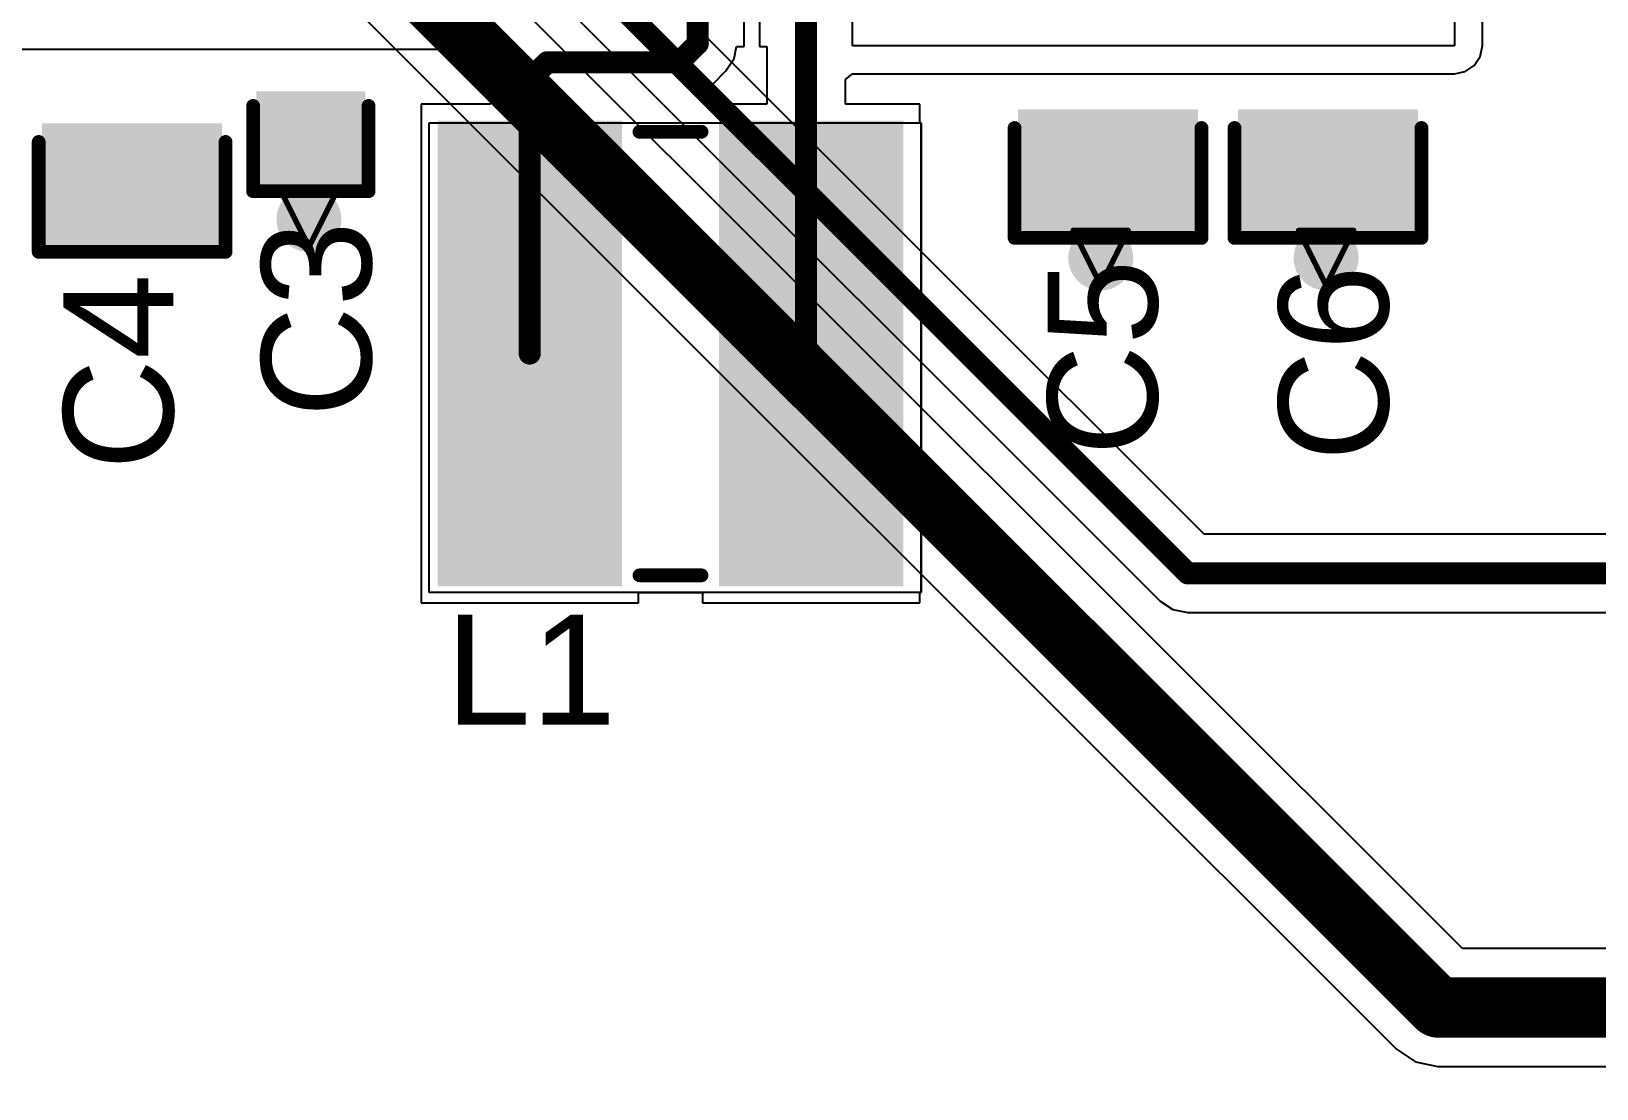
# Model space of a CAD drawing. Header units: inches. Extents: x -89 to 427, y -87 to 99.
# Drawn here: x -44.98 to -30.51, y -54.34 to -44.57 of the extents above; entities that cross this region are included whole.
import ezdxf

# ---------------------------------------------------------------- set-up
doc = ezdxf.new("R2010")
doc.units = ezdxf.units.IN
for name, color, linetype in [('Board_Outline', 56, 'Continuous'), ('Bottom Layer', 5, 'Continuous'), ('Drill Drawing', 1, 'Continuous'), ('Top Layer', 1, 'Continuous'), ('Top Overlay', 2, 'Continuous'), ('Top Paste', 8, 'Continuous'), ('Top Solder', 216, 'Continuous'), ('Via Holes', 16, 'Continuous')]:
    doc.layers.add(name, color=color, linetype=linetype)
doc.styles.add('Arial', font='', dxfattribs={"height": 0.2})
doc.styles.get('Arial').set_extended_font_data('Arial')

msp = doc.modelspace()

# ---------------------------------------------------------------- hatches: boundary and pattern name
at = {"layer": 'Bottom Layer'}
h = msp.add_hatch(color=5, dxfattribs=at)
edge = h.paths.add_edge_path()
edge.add_arc((-42.41, -46.309), 0.3, 0, 360)
h = msp.add_hatch(color=5, dxfattribs=at)
edge = h.paths.add_edge_path()
edge.add_arc((-35.094, -46.665), 0.3, 0, 360)
h = msp.add_hatch(color=5, dxfattribs=at)
edge = h.paths.add_edge_path()
edge.add_arc((-33.012, -46.665), 0.3, 0, 360)
at = {"layer": 'Top Layer'}
for points in [[(-42.837, -45.184), (-41.948, -45.184), (-41.948, -45.946), (-42.837, -45.946)], [(-35.789, -46.378), (-35.789, -45.362), (-34.265, -45.362), (-34.265, -46.378)], [(-33.757, -46.378), (-33.757, -45.362), (-32.233, -45.362), (-32.233, -46.378)], [(-44.806, -46.507), (-44.806, -45.491), (-43.282, -45.491), (-43.282, -46.507)], [(-39.62, -49.599), (-41.12, -49.599), (-41.12, -45.499), (-39.62, -45.499)], [(-37.02, -49.599), (-38.52, -49.599), (-38.52, -45.499), (-37.02, -45.499)]]:
    msp.add_hatch(color=1, dxfattribs=at).paths.add_polyline_path(points)
h = msp.add_hatch(color=1, dxfattribs=at)
edge = h.paths.add_edge_path()
edge.add_arc((-42.41, -46.309), 0.3, 0, 360)
h = msp.add_hatch(color=1, dxfattribs=at)
edge = h.paths.add_edge_path()
edge.add_arc((-35.094, -46.665), 0.3, 0, 360)
h = msp.add_hatch(color=1, dxfattribs=at)
edge = h.paths.add_edge_path()
edge.add_arc((-33.012, -46.665), 0.3, 0, 360)
at = {"layer": 'Top Paste'}
for points in [[(-42.837, -45.184), (-41.948, -45.184), (-41.948, -45.946), (-42.837, -45.946)], [(-35.789, -46.378), (-35.789, -45.362), (-34.265, -45.362), (-34.265, -46.378)], [(-33.757, -46.378), (-33.757, -45.362), (-32.233, -45.362), (-32.233, -46.378)], [(-44.806, -46.507), (-44.806, -45.491), (-43.282, -45.491), (-43.282, -46.507)], [(-39.62, -49.599), (-41.12, -49.599), (-41.12, -45.499), (-39.62, -45.499)], [(-37.02, -49.599), (-38.52, -49.599), (-38.52, -45.499), (-37.02, -45.499)]]:
    msp.add_hatch(color=8, dxfattribs=at).paths.add_polyline_path(points)
at = {"layer": 'Top Solder'}
for points in [[(-42.897, -45.124), (-41.888, -45.124), (-41.888, -46.006), (-42.897, -46.006)], [(-39.518, -49.7), (-41.221, -49.7), (-41.221, -45.397), (-39.518, -45.397)], [(-36.918, -49.7), (-38.621, -49.7), (-38.621, -45.397), (-36.918, -45.397)], [(-35.859, -46.448), (-35.859, -45.292), (-34.195, -45.292), (-34.195, -46.448)], [(-33.827, -46.448), (-33.827, -45.292), (-32.163, -45.292), (-32.163, -46.448)], [(-44.876, -46.577), (-44.876, -45.421), (-43.212, -45.421), (-43.212, -46.577)]]:
    msp.add_hatch(color=216, dxfattribs=at).paths.add_polyline_path(points)
at = {"layer": 'Via Holes'}
h = msp.add_hatch(color=7, dxfattribs=at)
edge = h.paths.add_edge_path()
edge.add_arc((-42.41, -46.309), 0.15, 0, 360)
h = msp.add_hatch(color=7, dxfattribs=at)
edge = h.paths.add_edge_path()
edge.add_arc((-35.094, -46.665), 0.15, 0, 360)
h = msp.add_hatch(color=7, dxfattribs=at)
edge = h.paths.add_edge_path()
edge.add_arc((-33.012, -46.665), 0.15, 0, 360)

# ---------------------------------------------------------------- linework, layer by layer
at = {"layer": 'Board_Outline'}
msp.add_lwpolyline([(87.312, 0, 0.254, 0.254, 1), (-87.312, 0, 0.254, 0.254, 1)], format="xyseb", close=True, dxfattribs=at)
at = {"layer": 'Bottom Layer'}
for p, q in [((-34.14, -49.218), (-40.785, -42.573)), ((-31.753, -53.05), (-41.925, -42.879)), ((-41.404, -42.979), (-34.546, -49.837)), ((-42.758, -43.584), (-32.363, -53.979)), ((-22.826, -49.218), (-34.14, -49.218)), ((-34.546, -49.837), (-34.546, -49.837)), ((-34.546, -49.837), (-34.429, -49.916)), ((-34.429, -49.916), (-34.29, -49.943)), ((-34.29, -49.943), (-34.29, -49.943)), ((-34.29, -49.943), (-16.956, -49.943)), ((-9.928, -53.05), (-31.753, -53.05)), ((-32.363, -53.979), (-32.187, -54.096)), ((-32.187, -54.096), (-31.979, -54.138)), ((-31.979, -54.138), (-9.703, -54.138))]:
    msp.add_line(p, q, dxfattribs=at)
for points in [[(-41.148, -42.723, 0.203, 0.203, 0), (-34.29, -49.581, 0.203, 0.203, 0)], [(-42.469, -43.104, 0.559, 0.559, 0), (-31.979, -53.594, 0.559, 0.559, 0)], [(-34.29, -49.581, 0.203, 0.203, 0), (-16.535, -49.581, 0.203, 0.203, 0)], [(-31.979, -53.594, 0.559, 0.559, 0), (-9.703, -53.594, 0.559, 0.559, 0)]]:
    msp.add_lwpolyline(points, format="xyseb", dxfattribs=at)
for points in [[(-34.341, -49.581, 0.102, 0.102, 1), (-34.239, -49.581, 0.102, 0.102, 1)], [(-34.341, -49.581, 0.102, 0.102, 1), (-34.239, -49.581, 0.102, 0.102, 1)], [(-32.118, -53.594, 0.279, 0.279, 1), (-31.839, -53.594, 0.279, 0.279, 1)], [(-32.118, -53.594, 0.279, 0.279, 1), (-31.839, -53.594, 0.279, 0.279, 1)]]:
    msp.add_lwpolyline(points, format="xyseb", close=True, dxfattribs=at)
at = {"layer": 'Drill Drawing'}
for points in [[(-42.664, -46.055, 0.0508, 0.0508, 0), (-42.156, -46.055, 0.0508, 0.0508, 0)], [(-42.664, -46.055, 0.0508, 0.0508, 0), (-42.41, -46.563, 0.0508, 0.0508, 0)], [(-42.41, -46.563, 0.0508, 0.0508, 0), (-42.156, -46.055, 0.0508, 0.0508, 0)], [(-35.348, -46.411, 0.0508, 0.0508, 0), (-34.84, -46.411, 0.0508, 0.0508, 0)], [(-35.348, -46.411, 0.0508, 0.0508, 0), (-35.094, -46.919, 0.0508, 0.0508, 0)], [(-35.094, -46.919, 0.0508, 0.0508, 0), (-34.84, -46.411, 0.0508, 0.0508, 0)], [(-33.266, -46.411, 0.0508, 0.0508, 0), (-32.758, -46.411, 0.0508, 0.0508, 0)], [(-33.266, -46.411, 0.0508, 0.0508, 0), (-33.012, -46.919, 0.0508, 0.0508, 0)], [(-33.012, -46.919, 0.0508, 0.0508, 0), (-32.758, -46.411, 0.0508, 0.0508, 0)]]:
    msp.add_lwpolyline(points, format="xyseb", dxfattribs=at)
for points in [[(-42.676, -46.055, 0.0254, 0.0254, 1), (-42.651, -46.055, 0.0254, 0.0254, 1)], [(-42.676, -46.055, 0.0254, 0.0254, 1), (-42.651, -46.055, 0.0254, 0.0254, 1)], [(-42.168, -46.055, 0.0254, 0.0254, 1), (-42.143, -46.055, 0.0254, 0.0254, 1)], [(-42.168, -46.055, 0.0254, 0.0254, 1), (-42.143, -46.055, 0.0254, 0.0254, 1)], [(-35.361, -46.411, 0.0254, 0.0254, 1), (-35.336, -46.411, 0.0254, 0.0254, 1)], [(-35.361, -46.411, 0.0254, 0.0254, 1), (-35.336, -46.411, 0.0254, 0.0254, 1)], [(-34.853, -46.411, 0.0254, 0.0254, 1), (-34.828, -46.411, 0.0254, 0.0254, 1)], [(-34.853, -46.411, 0.0254, 0.0254, 1), (-34.828, -46.411, 0.0254, 0.0254, 1)], [(-33.278, -46.411, 0.0254, 0.0254, 1), (-33.253, -46.411, 0.0254, 0.0254, 1)], [(-33.278, -46.411, 0.0254, 0.0254, 1), (-33.253, -46.411, 0.0254, 0.0254, 1)], [(-32.77, -46.411, 0.0254, 0.0254, 1), (-32.745, -46.411, 0.0254, 0.0254, 1)], [(-32.77, -46.411, 0.0254, 0.0254, 1), (-32.745, -46.411, 0.0254, 0.0254, 1)], [(-42.422, -46.563, 0.0254, 0.0254, 1), (-42.397, -46.563, 0.0254, 0.0254, 1)], [(-42.422, -46.563, 0.0254, 0.0254, 1), (-42.397, -46.563, 0.0254, 0.0254, 1)], [(-35.107, -46.919, 0.0254, 0.0254, 1), (-35.082, -46.919, 0.0254, 0.0254, 1)], [(-35.107, -46.919, 0.0254, 0.0254, 1), (-35.082, -46.919, 0.0254, 0.0254, 1)], [(-33.024, -46.919, 0.0254, 0.0254, 1), (-32.999, -46.919, 0.0254, 0.0254, 1)], [(-33.024, -46.919, 0.0254, 0.0254, 1), (-32.999, -46.919, 0.0254, 0.0254, 1)]]:
    msp.add_lwpolyline(points, format="xyseb", close=True, dxfattribs=at)
at = {"layer": 'Top Layer'}
for p, q in [((-38.388, -44.71), (-38.388, -42.752)), ((-38.246, -42.752), (-38.246, -44.71)), ((-31.826, -42.977), (-31.826, -44.704)), ((-31.567, -44.704), (-31.567, -42.977)), ((-37.388, -44.704), (-37.388, -43.11)), ((-48.179, -44.734), (-40.766, -44.734)), ((-40.766, -44.734), (-40.698, -44.861)), ((-38.56, -44.94), (-38.482, -44.823)), ((-38.482, -44.823), (-38.459, -44.71)), ((-38.459, -44.71), (-38.388, -44.71)), ((-38.246, -44.71), (-38.179, -44.71)), ((-38.179, -44.71), (-38.179, -45.245)), ((-31.826, -44.704), (-37.388, -44.704)), ((-31.643, -44.887), (-31.587, -44.803)), ((-31.587, -44.803), (-31.567, -44.704)), ((-40.721, -44.895), (-40.749, -45.034)), ((-40.698, -44.861), (-40.721, -44.895)), ((-38.672, -45.052), (-38.56, -44.94)), ((-38.56, -44.94), (-38.56, -44.94)), ((-37.454, -45.017), (-37.388, -44.963)), ((-37.388, -44.963), (-31.826, -44.963)), ((-31.826, -44.963), (-31.727, -44.943)), ((-31.727, -44.943), (-31.643, -44.887)), ((-40.749, -45.034), (-40.732, -45.116)), ((-40.732, -45.116), (-40.732, -45.245)), ((-38.729, -45.155), (-38.672, -45.052)), ((-37.454, -45.245), (-37.454, -45.017)), ((-40.732, -45.245), (-41.374, -45.245)), ((-41.374, -45.245), (-41.374, -49.853)), ((-38.702, -45.245), (-38.729, -45.155)), ((-38.665, -45.245), (-38.702, -45.245)), ((-38.179, -45.245), (-38.665, -45.245)), ((-36.766, -45.245), (-37.454, -45.245)), ((-36.766, -45.415), (-36.766, -45.245)), ((-41.3, -45.415), (-36.754, -45.415)), ((-41.3, -49.759), (-41.3, -45.415)), ((-41.3, -45.415), (-41.3, -45.415)), ((-36.754, -45.415), (-36.766, -45.415)), ((-36.754, -45.415), (-36.754, -49.759)), ((-36.754, -49.759), (-36.754, -45.415)), ((-41.374, -49.853), (-39.366, -49.853)), ((-36.754, -49.759), (-41.3, -49.759)), ((-39.366, -49.853), (-39.366, -49.759)), ((-39.366, -49.759), (-38.774, -49.759)), ((-38.774, -49.759), (-38.774, -49.853)), ((-38.774, -49.853), (-36.766, -49.853)), ((-36.766, -49.853), (-36.766, -49.759)), ((-36.766, -49.759), (-36.754, -49.759))]:
    msp.add_line(p, q, dxfattribs=at)
for points in [[(-38.817, -44.684, 0.203, 0.203, 0), (-38.817, -43.731, 0.203, 0.203, 0)], [(-37.817, -47.502, 0.203, 0.203, 0), (-37.817, -43.731, 0.203, 0.203, 0)], [(-38.989, -44.856, 0.203, 0.203, 0), (-38.817, -44.684, 0.203, 0.203, 0)], [(-40.386, -45.034, 0.203, 0.203, 0), (-40.208, -44.856, 0.203, 0.203, 0)], [(-40.208, -44.856, 0.203, 0.203, 0), (-38.989, -44.856, 0.203, 0.203, 0)], [(-40.386, -45.034, 0.203, 0.203, 0), (-40.37, -45.05, 0.203, 0.203, 0)], [(-40.37, -47.549, 0.203, 0.203, 0), (-40.37, -45.05, 0.203, 0.203, 0)], [(-37.817, -47.502, 0.203, 0.203, 0), (-37.77, -47.549, 0.203, 0.203, 0)]]:
    msp.add_lwpolyline(points, format="xyseb", dxfattribs=at)
for points in [[(-38.867, -44.684, 0.102, 0.102, 1), (-38.766, -44.684, 0.102, 0.102, 1)], [(-38.867, -44.684, 0.102, 0.102, 1), (-38.766, -44.684, 0.102, 0.102, 1)], [(-40.259, -44.856, 0.102, 0.102, 1), (-40.157, -44.856, 0.102, 0.102, 1)], [(-40.259, -44.856, 0.102, 0.102, 1), (-40.157, -44.856, 0.102, 0.102, 1)], [(-39.04, -44.856, 0.102, 0.102, 1), (-38.938, -44.856, 0.102, 0.102, 1)], [(-39.04, -44.856, 0.102, 0.102, 1), (-38.938, -44.856, 0.102, 0.102, 1)], [(-40.437, -45.034, 0.102, 0.102, 1), (-40.335, -45.034, 0.102, 0.102, 1)], [(-40.437, -45.034, 0.102, 0.102, 1), (-40.335, -45.034, 0.102, 0.102, 1)], [(-40.421, -45.05, 0.102, 0.102, 1), (-40.319, -45.05, 0.102, 0.102, 1)], [(-40.421, -45.05, 0.102, 0.102, 1), (-40.319, -45.05, 0.102, 0.102, 1)], [(-37.867, -47.502, 0.102, 0.102, 1), (-37.766, -47.502, 0.102, 0.102, 1)], [(-37.867, -47.502, 0.102, 0.102, 1), (-37.766, -47.502, 0.102, 0.102, 1)], [(-40.421, -47.549, 0.102, 0.102, 1), (-40.319, -47.549, 0.102, 0.102, 1)], [(-37.821, -47.549, 0.102, 0.102, 1), (-37.719, -47.549, 0.102, 0.102, 1)]]:
    msp.add_lwpolyline(points, format="xyseb", close=True, dxfattribs=at)
at = {"layer": 'Top Overlay'}
for points in [[(-42.958, -45.26, 0.0635, 0.0635, 1), (-42.894, -45.26, 0.0635, 0.0635, 1)], [(-41.891, -45.26, 0.0635, 0.0635, 1), (-41.827, -45.26, 0.0635, 0.0635, 1)], [(-35.922, -45.464, 0.0635, 0.0635, 1), (-35.858, -45.464, 0.0635, 0.0635, 1)], [(-34.195, -45.464, 0.0635, 0.0635, 1), (-34.131, -45.464, 0.0635, 0.0635, 1)], [(-33.89, -45.464, 0.0635, 0.0635, 1), (-33.826, -45.464, 0.0635, 0.0635, 1)], [(-32.163, -45.464, 0.0635, 0.0635, 1), (-32.099, -45.464, 0.0635, 0.0635, 1)], [(-44.939, -45.593, 0.0635, 0.0635, 1), (-44.875, -45.593, 0.0635, 0.0635, 1)], [(-43.212, -45.593, 0.0635, 0.0635, 1), (-43.148, -45.593, 0.0635, 0.0635, 1)], [(-39.388, -45.499, 0.0635, 0.0635, 1), (-39.325, -45.499, 0.0635, 0.0635, 1)], [(-39.102, -45.499, 0.0635, 0.0635, 1), (-39.038, -45.499, 0.0635, 0.0635, 1)], [(-39.102, -45.499, 0.0635, 0.0635, 1), (-39.038, -45.499, 0.0635, 0.0635, 1)], [(-38.815, -45.499, 0.0635, 0.0635, 1), (-38.751, -45.499, 0.0635, 0.0635, 1)], [(-42.958, -46.048, 0.0635, 0.0635, 1), (-42.894, -46.048, 0.0635, 0.0635, 1)], [(-42.958, -46.048, 0.0635, 0.0635, 1), (-42.894, -46.048, 0.0635, 0.0635, 1)], [(-41.891, -46.048, 0.0635, 0.0635, 1), (-41.827, -46.048, 0.0635, 0.0635, 1)], [(-41.891, -46.048, 0.0635, 0.0635, 1), (-41.827, -46.048, 0.0635, 0.0635, 1)], [(-35.922, -46.48, 0.0635, 0.0635, 1), (-35.858, -46.48, 0.0635, 0.0635, 1)], [(-35.922, -46.48, 0.0635, 0.0635, 1), (-35.858, -46.48, 0.0635, 0.0635, 1)], [(-34.195, -46.48, 0.0635, 0.0635, 1), (-34.131, -46.48, 0.0635, 0.0635, 1)], [(-34.195, -46.48, 0.0635, 0.0635, 1), (-34.131, -46.48, 0.0635, 0.0635, 1)], [(-33.89, -46.48, 0.0635, 0.0635, 1), (-33.826, -46.48, 0.0635, 0.0635, 1)], [(-33.89, -46.48, 0.0635, 0.0635, 1), (-33.826, -46.48, 0.0635, 0.0635, 1)], [(-32.163, -46.48, 0.0635, 0.0635, 1), (-32.099, -46.48, 0.0635, 0.0635, 1)], [(-32.163, -46.48, 0.0635, 0.0635, 1), (-32.099, -46.48, 0.0635, 0.0635, 1)], [(-44.939, -46.609, 0.0635, 0.0635, 1), (-44.875, -46.609, 0.0635, 0.0635, 1)], [(-44.939, -46.609, 0.0635, 0.0635, 1), (-44.875, -46.609, 0.0635, 0.0635, 1)], [(-43.212, -46.609, 0.0635, 0.0635, 1), (-43.148, -46.609, 0.0635, 0.0635, 1)], [(-43.212, -46.609, 0.0635, 0.0635, 1), (-43.148, -46.609, 0.0635, 0.0635, 1)], [(-39.388, -49.599, 0.0635, 0.0635, 1), (-39.325, -49.599, 0.0635, 0.0635, 1)], [(-39.102, -49.599, 0.0635, 0.0635, 1), (-39.038, -49.599, 0.0635, 0.0635, 1)], [(-39.102, -49.599, 0.0635, 0.0635, 1), (-39.038, -49.599, 0.0635, 0.0635, 1)], [(-38.815, -49.599, 0.0635, 0.0635, 1), (-38.751, -49.599, 0.0635, 0.0635, 1)]]:
    msp.add_lwpolyline(points, format="xyseb", close=True, dxfattribs=at)
for points in [[(-42.926, -46.048, 0.127, 0.127, 0), (-42.926, -45.26, 0.127, 0.127, 0)], [(-41.859, -46.048, 0.127, 0.127, 0), (-41.859, -45.26, 0.127, 0.127, 0)], [(-35.89, -46.48, 0.127, 0.127, 0), (-35.89, -45.464, 0.127, 0.127, 0)], [(-34.163, -46.48, 0.127, 0.127, 0), (-34.163, -45.464, 0.127, 0.127, 0)], [(-33.858, -46.48, 0.127, 0.127, 0), (-33.858, -45.464, 0.127, 0.127, 0)], [(-32.131, -46.48, 0.127, 0.127, 0), (-32.131, -45.464, 0.127, 0.127, 0)], [(-44.907, -46.609, 0.127, 0.127, 0), (-44.907, -45.593, 0.127, 0.127, 0)], [(-43.18, -46.609, 0.127, 0.127, 0), (-43.18, -45.593, 0.127, 0.127, 0)], [(-39.357, -45.499, 0.127, 0.127, 0), (-39.07, -45.499, 0.127, 0.127, 0)], [(-39.07, -45.499, 0.127, 0.127, 0), (-38.783, -45.499, 0.127, 0.127, 0)], [(-42.926, -46.048, 0.127, 0.127, 0), (-41.859, -46.048, 0.127, 0.127, 0)], [(-35.89, -46.48, 0.127, 0.127, 0), (-34.163, -46.48, 0.127, 0.127, 0)], [(-33.858, -46.48, 0.127, 0.127, 0), (-32.131, -46.48, 0.127, 0.127, 0)], [(-44.907, -46.609, 0.127, 0.127, 0), (-43.18, -46.609, 0.127, 0.127, 0)], [(-39.357, -49.599, 0.127, 0.127, 0), (-39.07, -49.599, 0.127, 0.127, 0)], [(-39.07, -49.599, 0.127, 0.127, 0), (-38.783, -49.599, 0.127, 0.127, 0)]]:
    msp.add_lwpolyline(points, format="xyseb", dxfattribs=at)

# ---------------------------------------------------------------- texts
at = {"layer": 'Top Overlay', "style": 'Arial'}
for s, p in [('C3', (-41.834, -48.139)), ('C4', (-43.663, -48.626)), ('C5', (-34.57, -48.494)), ('C6', (-32.436, -48.545))]:
    msp.add_text(s, height=1.016, rotation=90, dxfattribs=at).set_placement(p)
msp.add_text('L1', height=1.016, dxfattribs=at).set_placement((-41.149, -50.98))

doc.saveas('drawing.dxf')
